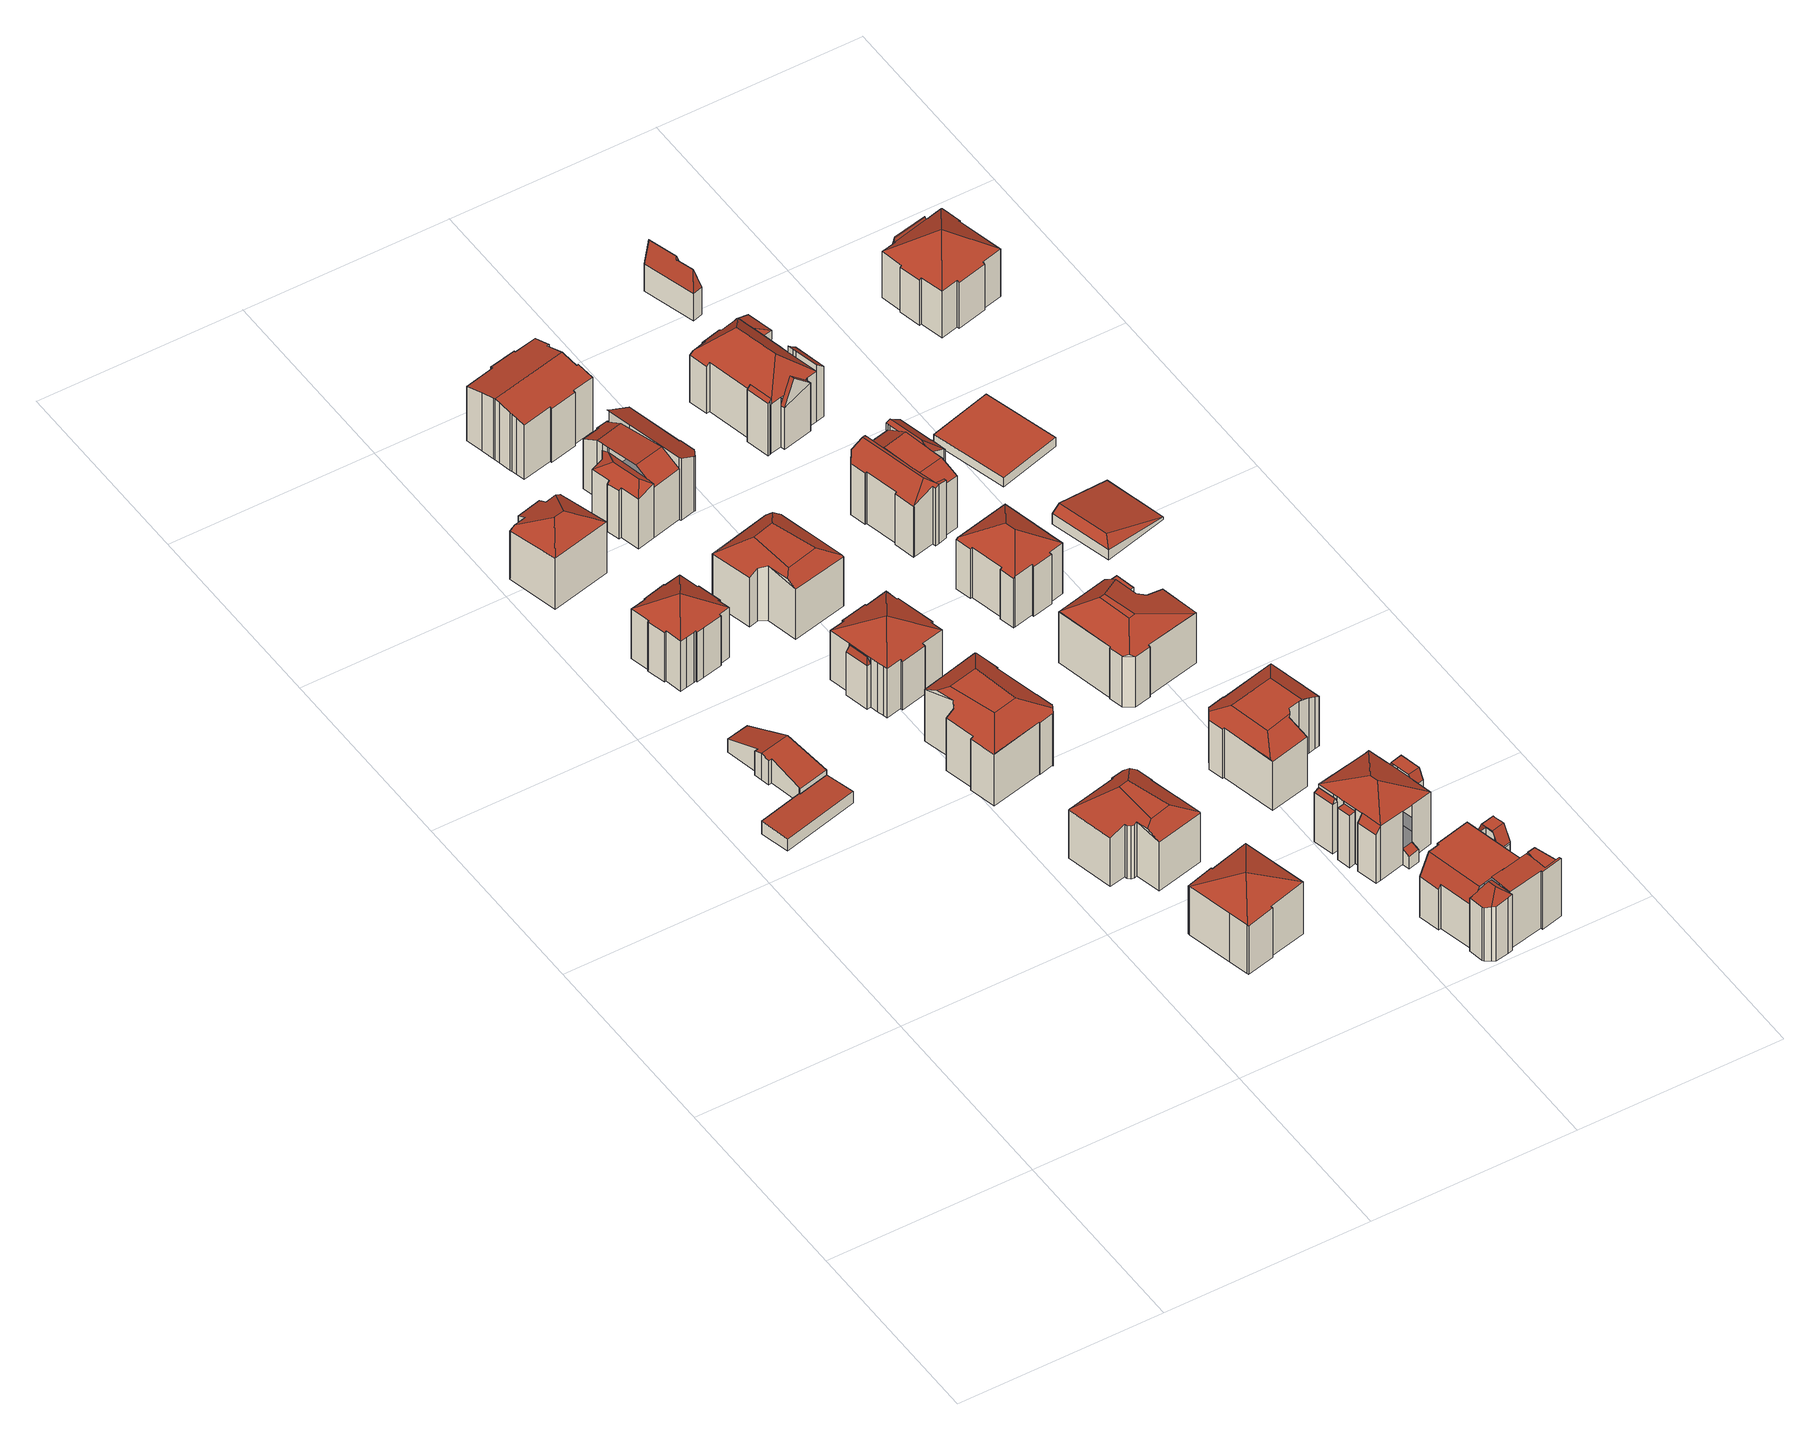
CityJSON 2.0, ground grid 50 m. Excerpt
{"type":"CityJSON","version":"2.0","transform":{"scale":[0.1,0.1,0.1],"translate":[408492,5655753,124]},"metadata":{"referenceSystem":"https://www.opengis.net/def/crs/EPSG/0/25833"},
"CityObjects":{
"building1":{"type":"Building","attributes":{"Dachtyp_tdc":"tdcPolyFlatRoof","Gemeindeschluessel":14612000,"Dachneigung":4.18,"QualitaetDacherkennung":69,"Geometrietyp2DReferenz":"3000","measuredHeight":3.83,"function":"31001_9998","roofType":"2100"},"geometry":[{"type":"Solid","lod":"2","boundaries":[[[[0,1,2,3]],[[1,4,5,2]],[[4,6,7,5]],[[6,8,9,7]],[[8,10,11,9]],[[8,6,4,1,0,10]],[[11,3,2,5,7,9]],[[10,0,3,11]]]],"semantics":{"surfaces":[{"type":"WallSurface"},{"type":"RoofSurface"},{"type":"GroundSurface"}],"values":[[0,0,0,0,0,1,2,0]]}}]},
"building2":{"type":"Building","attributes":{"Dachtyp_tdc":"tdcGableRoof","Gemeindeschluessel":14612000,"Dachneigung":18.87,"QualitaetDacherkennung":37,"Geometrietyp2DReferenz":"3000","measuredHeight":7.49,"function":"31001_9998","roofType":"3100"},"geometry":[{"type":"Solid","lod":"2","boundaries":[[[[12,13,14,15]],[[13,16,17,14]],[[16,18,19,17]],[[18,20,21,19]],[[20,22,23,21]],[[22,24,25,23]],[[24,26,27,25]],[[26,28,29,27]],[[28,30,31,29]],[[30,32,33,31]],[[32,12,15,33]],[[28,26,24,22,20,18,16]],[[16,13,12,32,30,28]],[[15,14,17,19,21,23,25,27,29,31,33]]]],"semantics":{"surfaces":[{"type":"WallSurface"},{"type":"RoofSurface"},{"type":"GroundSurface"}],"values":[[0,0,0,0,0,0,0,0,0,0,0,1,1,2]]}}]},
"building3":{"type":"Building","attributes":{"Dachtyp_tdc":"tdcTentRoof","Gemeindeschluessel":14612000,"Dachneigung":31.27,"QualitaetDacherkennung":61,"Geometrietyp2DReferenz":"3000","measuredHeight":18.37,"function":"31001_9998","roofType":"3500"},"geometry":[{"type":"Solid","lod":"2","boundaries":[[[[34,35,36,37]],[[35,38,39,36]],[[38,40,41,39]],[[40,42,43,41]],[[42,44,45,43]],[[44,46,47,45]],[[46,48,49,47]],[[48,50,51,49]],[[50,52,53,51]],[[52,54,55,53]],[[54,56,57,55]],[[56,58,59,57]],[[58,60,61,59]],[[60,62,63,61]],[[62,64,65,63]],[[64,66,67,65]],[[66,68,69,67]],[[68,70,71,69]],[[70,72,73,71]],[[72,74,75,73]],[[74,76,77,75]],[[76,78,79,77]],[[78,34,37,79]],[[48,46,44,42,40,38,80]],[[58,56,54,52,50,48,80]],[[74,72,70,68,66,64,62,60,58,80]],[[38,35,34,78,76,74,80]],[[37,36,39,41,43,45,47,49,51,53,55,57,59,61,63,65,67,69,71,73,75,77,79]]]],"semantics":{"surfaces":[{"type":"WallSurface"},{"type":"RoofSurface"},{"type":"GroundSurface"}],"values":[[0,0,0,0,0,0,0,0,0,0,0,0,0,0,0,0,0,0,0,0,0,0,0,1,1,1,1,2]]}}]},
"building4":{"type":"Building","attributes":{"Dachtyp_tdc":"tdcFreeFormRoof","Gemeindeschluessel":14612000,"Dachneigung":25.49,"QualitaetDacherkennung":49,"Geometrietyp2DReferenz":"3000","measuredHeight":17.51,"function":"31001_9998","roofType":"5000"},"geometry":[{"type":"Solid","lod":"2","boundaries":[[[[81,82,83,84]],[[82,85,86,83]],[[85,87,88,86]],[[87,89,90,88]],[[89,91,92,90]],[[91,93,94,92]],[[93,95,96,94]],[[95,81,84,96]],[[95,97,98,81]],[[93,91,99,100]],[[93,100,97,95]],[[100,99,89,87,85,82,98,97]],[[82,81,98]],[[91,89,99]],[[84,83,86,88,90,92,94,96]]]],"semantics":{"surfaces":[{"type":"WallSurface"},{"type":"RoofSurface"},{"type":"GroundSurface"}],"values":[[0,0,0,0,0,0,0,0,1,1,1,1,0,0,2]]}}]},
"building5":{"type":"Building","attributes":{"Dachtyp_tdc":"tdcTentRoof","Gemeindeschluessel":14612000,"Dachneigung":22.86,"QualitaetDacherkennung":50,"Geometrietyp2DReferenz":"3000","measuredHeight":17.58,"function":"31001_9998","roofType":"3500"},"geometry":[{"type":"Solid","lod":"2","boundaries":[[[[101,102,103,104]],[[102,105,106,103]],[[105,107,108,106]],[[107,109,110,108]],[[109,111,112,110]],[[111,113,114,112]],[[113,115,116,114]],[[115,117,118,116]],[[117,119,120,118]],[[119,121,122,120]],[[121,101,104,122]],[[107,105,102,123]],[[115,113,111,109,107,123]],[[117,115,123]],[[102,101,121,119,117,123]],[[104,103,106,108,110,112,114,116,118,120,122]]]],"semantics":{"surfaces":[{"type":"WallSurface"},{"type":"RoofSurface"},{"type":"GroundSurface"}],"values":[[0,0,0,0,0,0,0,0,0,0,0,1,1,1,1,2]]}}]},
"building6":{"type":"Building","attributes":{"Dachtyp_tdc":"tdcFreeFormRoof","Gemeindeschluessel":14612000,"Dachneigung":15.44,"QualitaetDacherkennung":33,"Geometrietyp2DReferenz":"3000","measuredHeight":16.38,"function":"31001_9998","roofType":"5000"},"geometry":[{"type":"Solid","lod":"2","boundaries":[[[[124,125,126,127]],[[125,128,129,126]],[[128,130,131,129]],[[130,132,133,131]],[[132,134,135,133]],[[134,136,137,135]],[[136,138,139,137]],[[138,140,141,139]],[[140,142,143,141]],[[142,144,145,143]],[[144,146,147,145]],[[146,148,149,147]],[[148,150,151,149]],[[150,152,153,151]],[[152,124,127,153]],[[142,154,155,156,157,144]],[[157,156,158,159,128,125,124,152,150,148,146]],[[160,161,134,132,130,159,158]],[[155,154,140,138,136,161,160]],[[156,155,160,158]],[[130,128,159]],[[142,140,154]],[[146,144,157]],[[136,134,161]],[[127,126,129,131,133,135,137,139,141,143,145,147,149,151,153]]]],"semantics":{"surfaces":[{"type":"WallSurface"},{"type":"RoofSurface"},{"type":"GroundSurface"}],"values":[[0,0,0,0,0,0,0,0,0,0,0,0,0,0,0,1,1,1,1,1,0,0,0,0,2]]}}]},
"building7":{"type":"Building","attributes":{"Dachtyp_tdc":"tdcFreeFormRoof","Gemeindeschluessel":14612000,"Dachneigung":28.08,"QualitaetDacherkennung":53,"Geometrietyp2DReferenz":"3000","measuredHeight":17.96,"function":"31001_9998","roofType":"5000"},"geometry":[{"type":"Solid","lod":"2","boundaries":[[[[162,163,164,165]],[[163,166,167,164]],[[166,168,169,167]],[[168,170,171,169]],[[170,172,173,171]],[[172,174,175,173]],[[174,176,177,175]],[[176,178,179,177]],[[178,180,181,179]],[[180,182,183,181]],[[182,184,185,183]],[[184,186,187,185]],[[186,188,189,187]],[[188,190,191,189]],[[190,192,193,191]],[[192,194,195,193]],[[194,196,197,195]],[[198,184,182,180,178,176,174,199,200,201]],[[196,202,203,197]],[[202,162,165,203]],[[200,199,172,170,168,204,205]],[[188,186,198,201,206,207,192,190]],[[205,204,166,163,162,202,196,194,207,206]],[[206,201,200,205]],[[174,172,199]],[[194,192,207]],[[168,166,204]],[[186,184,198]],[[165,164,167,169,171,173,175,177,179,181,183,185,187,189,191,193,195,197,203]]]],"semantics":{"surfaces":[{"type":"WallSurface"},{"type":"RoofSurface"},{"type":"GroundSurface"}],"values":[[0,0,0,0,0,0,0,0,0,0,0,0,0,0,0,0,0,1,0,0,1,1,1,1,0,0,0,0,2]]}}]},
"building8":{"type":"Building","attributes":{"Gemeindeschluessel":14612000,"Geometrietyp2DReferenz":"3000","function":"31001_9998","roofType":"9999"},"children":["building8-1","building8-2"]},
"building8-1":{"type":"BuildingPart","attributes":{"Dachtyp_tdc":"tdcFreeFormRoof","Dachneigung":75.93,"QualitaetDacherkennung":45,"Geometrietyp2DReferenz":"3000","measuredHeight":14.14,"roofType":"5000"},"parents":["building8"],"geometry":[{"type":"MultiSurface","lod":"2","boundaries":[[[208,209,210,211]],[[209,212,213,210]],[[212,214,215,213]],[[216,214,212]],[[217,216,212,209]],[[217,209,208]],[[216,217,208,214]],[[211,210,213,215]]],"semantics":{"surfaces":[{"type":"WallSurface"},{"type":"RoofSurface"},{"type":"GroundSurface"}],"values":[0,0,0,1,1,1,1,2]}}]},
"building8-2":{"type":"BuildingPart","attributes":{"Dachtyp_tdc":"tdcTentRoof","Dachneigung":26.22,"QualitaetDacherkennung":62,"Geometrietyp2DReferenz":"3000","measuredHeight":17.93,"roofType":"3500"},"parents":["building8"],"geometry":[{"type":"MultiSurface","lod":"2","boundaries":[[[218,219,208,211,220]],[[221,222,223,215,214]],[[222,224,225,223]],[[224,226,227,225]],[[226,228,229,227]],[[228,230,231,229]],[[230,232,233,231]],[[232,234,235,233]],[[234,236,237,235]],[[236,238,239,237]],[[238,240,241,239]],[[240,242,243,241]],[[242,244,245,243]],[[244,246,247,245]],[[246,248,249,247]],[[248,250,251,249]],[[250,252,253,251]],[[252,254,255,253]],[[254,256,257,255]],[[256,258,259,257]],[[258,218,220,259]],[[234,232,230,228,226,224,260]],[[244,242,240,238,236,234,260]],[[254,252,250,248,246,244,260]],[[224,222,221,219,218,258,256,254,260]],[[220,211,215,223,225,227,229,231,233,235,237,239,241,243,245,247,249,251,253,255,257,259]]],"semantics":{"surfaces":[{"type":"WallSurface"},{"type":"RoofSurface"},{"type":"GroundSurface"}],"values":[0,0,0,0,0,0,0,0,0,0,0,0,0,0,0,0,0,0,0,0,0,1,1,1,1,2]}}]},
"building9":{"type":"Building","attributes":{"Dachtyp_tdc":"tdcFreeFormRoof","Gemeindeschluessel":14612000,"Dachneigung":29.29,"QualitaetDacherkennung":37,"Geometrietyp2DReferenz":"3000","measuredHeight":16.77,"function":"31001_9998","roofType":"5000"},"geometry":[{"type":"Solid","lod":"2","boundaries":[[[[261,262,263,264]],[[262,265,266,263]],[[265,267,268,266]],[[267,269,270,268]],[[269,271,272,270]],[[271,273,274,272]],[[273,275,276,274]],[[275,261,264,276]],[[277,278,262,261,279]],[[280,281,265,278,277]],[[267,281,280,282,283,269]],[[283,282,279,261,275,273,271]],[[282,280,277,279]],[[267,265,281]],[[271,269,283]],[[265,262,278]],[[264,263,266,268,270,272,274,276]]]],"semantics":{"surfaces":[{"type":"WallSurface"},{"type":"RoofSurface"},{"type":"GroundSurface"}],"values":[[0,0,0,0,0,0,0,0,1,1,1,1,1,0,0,0,2]]}}]},
"building10":{"type":"Building","attributes":{"Gemeindeschluessel":14612000,"Geometrietyp2DReferenz":"3000","function":"31001_9998","roofType":"9999"},"children":["building10-1","building10-2","building10-3"]},
"building10-1":{"type":"BuildingPart","attributes":{"Dachtyp_tdc":"tdcPolyFlatRoof","Dachneigung":28.34,"QualitaetDacherkennung":48,"Geometrietyp2DReferenz":"3000","measuredHeight":17.6,"roofType":"2100"},"parents":["building10"],"geometry":[{"type":"MultiSurface","lod":"2","boundaries":[[[284,285,286,287,288]],[[289,290,291]],[[289,292,293,290]],[[292,294,295,293]],[[294,296,297,295]],[[296,298,299,297]],[[298,300,301,299]],[[300,302,303,301]],[[302,304,305,303]],[[304,284,288,305]],[[304,302,300,298,296,294,292,289,306,285,284]],[[288,287,307,308,309,290,293,295,297,299,301,303,305]]],"semantics":{"surfaces":[{"type":"WallSurface"},{"type":"RoofSurface"},{"type":"GroundSurface"}],"values":[0,0,0,0,0,0,0,0,0,0,1,2]}}]},
"building10-2":{"type":"BuildingPart","attributes":{"Dachtyp_tdc":"tdcHipRoof","Dachneigung":31.6,"QualitaetDacherkennung":37,"Geometrietyp2DReferenz":"3000","measuredHeight":15.9,"roofType":"3200"},"parents":["building10"],"geometry":[{"type":"MultiSurface","lod":"2","boundaries":[[[310,311,312,313]],[[311,314,315,312]],[[314,316,317,315]],[[316,318,319,317]],[[320,321,322,323,324]],[[321,325,326,322]],[[325,327,328,326]],[[327,310,313,328]],[[321,320,329]],[[330,318,316,314,331]],[[320,332,333,330,331,329]],[[314,311,310,327,325,321,329,331]],[[313,312,315,317,319,334,335,323,322,326,328]]],"semantics":{"surfaces":[{"type":"WallSurface"},{"type":"RoofSurface"},{"type":"GroundSurface"}],"values":[0,0,0,0,0,0,0,0,1,1,1,1,2]}}]},
"building10-3":{"type":"BuildingPart","attributes":{"Dachtyp_tdc":"tdcCutGableRoof","Dachneigung":4.01,"QualitaetDacherkennung":36,"Geometrietyp2DReferenz":"3000","measuredHeight":17.2,"roofType":"9999"},"parents":["building10"],"geometry":[{"type":"MultiSurface","lod":"2","boundaries":[[[336,337,338,339]],[[337,340,341,338]],[[340,342,343,341]],[[342,291,290,343]],[[286,324,323,287]],[[344,345,346,319,318]],[[345,336,339,346]],[[347,348,291,342,340,337,336,345]],[[349,332,324,286,350]],[[345,344,349,350,347]],[[339,338,341,343,290,309,308,307,287,323,335,334,319,346]]],"semantics":{"surfaces":[{"type":"WallSurface"},{"type":"RoofSurface"},{"type":"GroundSurface"}],"values":[0,0,0,0,0,0,0,1,1,1,2]}}]},
"building11":{"type":"Building","attributes":{"Dachtyp_tdc":"tdcGableRoof","Gemeindeschluessel":14612000,"Dachneigung":13.36,"QualitaetDacherkennung":57,"Geometrietyp2DReferenz":"3000","measuredHeight":17.27,"function":"31001_9998","roofType":"3100"},"geometry":[{"type":"Solid","lod":"2","boundaries":[[[[351,352,353,354]],[[352,355,356,353]],[[355,357,358,356]],[[357,359,360,358]],[[359,361,362,360]],[[361,363,364,362]],[[363,365,366,364]],[[365,367,368,366]],[[367,369,370,368]],[[369,371,372,370]],[[371,373,374,372]],[[373,375,376,374]],[[375,377,378,376]],[[377,379,380,378]],[[379,381,382,380]],[[381,383,384,382]],[[383,385,386,384]],[[385,387,388,386]],[[387,389,390,388]],[[389,391,392,390]],[[391,393,394,392]],[[393,395,396,394]],[[395,397,398,396]],[[397,399,400,398]],[[399,401,402,400]],[[401,351,354,402]],[[397,395,393,391,389,387,385,383,381,379,377,375,373]],[[373,371,369,367,365,363,361,359,357,355,352,351,401,399,397]],[[354,353,356,358,360,362,364,366,368,370,372,374,376,378,380,382,384,386,388,390,392,394,396,398,400,402]]]],"semantics":{"surfaces":[{"type":"WallSurface"},{"type":"RoofSurface"},{"type":"GroundSurface"}],"values":[[0,0,0,0,0,0,0,0,0,0,0,0,0,0,0,0,0,0,0,0,0,0,0,0,0,0,1,1,2]]}}]},
"building12":{"type":"Building","attributes":{"Gemeindeschluessel":14612000,"Geometrietyp2DReferenz":"3000","function":"31001_9998","roofType":"9999"},"children":["building12-1","building12-2","building12-3","building12-4","building12-5"]},
"building12-1":{"type":"BuildingPart","attributes":{"Dachtyp_tdc":"tdcCutGableRoof","Dachneigung":0.025,"QualitaetDacherkennung":60,"Geometrietyp2DReferenz":"3000","measuredHeight":16.62,"roofType":"9999"},"parents":["building12"],"geometry":[{"type":"MultiSurface","lod":"2","boundaries":[[[403,404,405,406]],[[404,407,408,405]],[[407,409,410,411,408]],[[412,413,414,415,416,417]],[[413,418,419,414]],[[418,420,421,419]],[[420,422,423,421]],[[422,424,425,426,423]],[[427,428,429,430]],[[428,431,432,429]],[[431,433,434,432]],[[433,435,436,434]],[[435,437,438,436]],[[437,439,440,438]],[[439,403,406,440]],[[441,442,443,424,422,420,418,413,412,444,445,409,407,404,403]],[[435,433,431,428,427,446,447]],[[403,439,437,435,447,448,441]],[[406,405,408,411,415,414,419,421,423,426,449,450,451,452,453,430,429,432,434,436,438,440]]],"semantics":{"surfaces":[{"type":"WallSurface"},{"type":"RoofSurface"},{"type":"GroundSurface"}],"values":[0,0,0,0,0,0,0,0,0,0,0,0,0,0,0,1,1,1,2]}}]},
"building12-2":{"type":"BuildingPart","attributes":{"Dachtyp_tdc":"tdcCutGableRoof","Dachneigung":66.06,"QualitaetDacherkennung":34,"Geometrietyp2DReferenz":"3000","measuredHeight":16.55,"roofType":"9999"},"parents":["building12"],"geometry":[{"type":"MultiSurface","lod":"2","boundaries":[[[454,455,456,457]],[[455,458,459,456]],[[458,416,415,459]],[[410,460,461,411]],[[460,454,457,461]],[[460,410,445,462,463]],[[464,465,466,444,417]],[[465,467,468,463,462,466]],[[460,463,468,454]],[[454,468,467,455]],[[455,467,465,464,458]],[[458,464,417,416]],[[457,456,459,415,411,461]]],"semantics":{"surfaces":[{"type":"WallSurface"},{"type":"RoofSurface"},{"type":"GroundSurface"}],"values":[0,0,0,0,0,1,1,1,0,0,0,0,2]}}]},
"building12-3":{"type":"BuildingPart","attributes":{"Dachtyp_tdc":"tdcFreeFormRoof","Dachneigung":11.58,"QualitaetDacherkennung":36,"Geometrietyp2DReferenz":"3000","measuredHeight":16.09,"roofType":"5000"},"parents":["building12"],"geometry":[{"type":"MultiSurface","lod":"2","boundaries":[[[469,470,471,472,473]],[[474,475,427,430,476]],[[470,469,477,478]],[[469,479,480,477]],[[479,481,482,480]],[[481,483,484,482]],[[483,485,486,484]],[[485,487,488,486]],[[487,474,476,488]],[[483,481,479,469,473]],[[472,489,446,475,474,487,485,483,473]],[[476,430,453,452,451,478,477,480,482,484,486,488]]],"semantics":{"surfaces":[{"type":"RoofSurface"},{"type":"WallSurface"},{"type":"GroundSurface"}],"values":[0,1,1,1,1,1,1,1,1,0,0,2]}}]},
"building12-4":{"type":"BuildingPart","attributes":{"Dachtyp_tdc":"tdcHipAndGableRoof","Dachneigung":65.86,"QualitaetDacherkennung":31,"Geometrietyp2DReferenz":"3000","measuredHeight":17.29,"roofType":"5000"},"parents":["building12"],"geometry":[{"type":"MultiSurface","lod":"2","boundaries":[[[425,490,491,426]],[[490,492,493,491]],[[492,490,494]],[[490,425,443,495,496,497,494]],[[498,492,494,497,499]],[[426,491,493,500,449]]],"semantics":{"surfaces":[{"type":"WallSurface"},{"type":"RoofSurface"},{"type":"GroundSurface"}],"values":[0,0,1,1,1,2]}}]},
"building12-5":{"type":"BuildingPart","attributes":{"Dachtyp_tdc":"tdcPolyFlatRoof","Dachneigung":5.31,"QualitaetDacherkennung":47,"Geometrietyp2DReferenz":"3000","measuredHeight":16.69,"roofType":"2100"},"parents":["building12"],"geometry":[{"type":"MultiSurface","lod":"2","boundaries":[[[501,502,503,493,492]],[[502,504,505,503]],[[504,506,507,505]],[[506,508,470,478,507]],[[509,508,506,504,502,501,510,499,496,511]],[[449,500,493,503,505,507,478,451,450]]],"semantics":{"surfaces":[{"type":"WallSurface"},{"type":"RoofSurface"},{"type":"GroundSurface"}],"values":[0,0,0,0,1,2]}}]},
"building13":{"type":"Building","attributes":{"Gemeindeschluessel":14612000,"Geometrietyp2DReferenz":"3000","function":"31001_9998","roofType":"9999"},"children":["building13-1","building13-2","building13-3","building13-4","building13-5","building13-6"]},
"building13-1":{"type":"BuildingPart","attributes":{"Dachtyp_tdc":"tdcPolyFlatRoof","Dachneigung":24.49,"QualitaetDacherkennung":56,"Geometrietyp2DReferenz":"3000","measuredHeight":4.42,"roofType":"2100"},"parents":["building13"],"geometry":[{"type":"MultiSurface","lod":"2","boundaries":[[[512,513,514,515]],[[513,516,517,514]],[[516,518,519,517]],[[518,516,513,512]],[[515,514,517,519]]],"semantics":{"surfaces":[{"type":"WallSurface"},{"type":"RoofSurface"},{"type":"GroundSurface"}],"values":[0,0,0,1,2]}}]},
"building13-2":{"type":"BuildingPart","attributes":{"Dachtyp_tdc":"tdcHipRoof","Dachneigung":25.36,"QualitaetDacherkennung":56,"Geometrietyp2DReferenz":"3000","measuredHeight":18.54,"roofType":"3200"},"parents":["building13"],"geometry":[{"type":"MultiSurface","lod":"2","boundaries":[[[520,521,522,523,524]],[[521,525,526,527,522]],[[528,529,530]],[[528,531,532,529]],[[531,533,534,532]],[[533,535,536,534]],[[535,537,538,539,536]],[[540,541,542]],[[540,543,544,541]],[[543,545,546,544]],[[545,547,515,546]],[[547,512,515]],[[548,519,518]],[[548,549,550,519]],[[551,552,553,554]],[[552,555,556,557,553]],[[549,548,547,545,558]],[[535,533,531,528,559]],[[545,543,540,560,561,537,535,559,558]],[[528,525,521,520,555,552,551,549,558,559]],[[557,523,522,527,529,532,534,536,539,541,544,546,515,519,550,554,553]]],"semantics":{"surfaces":[{"type":"WallSurface"},{"type":"RoofSurface"},{"type":"GroundSurface"}],"values":[0,0,0,0,0,0,0,0,0,0,0,0,0,0,0,0,1,1,1,1,2]}}]},
"building13-3":{"type":"BuildingPart","attributes":{"Dachtyp_tdc":"tdcPolyFlatRoof","Dachneigung":57.24,"QualitaetDacherkennung":41,"Geometrietyp2DReferenz":"3000","measuredHeight":15.52,"roofType":"2100"},"parents":["building13"],"geometry":[{"type":"MultiSurface","lod":"2","boundaries":[[[562,563,564,550]],[[563,565,566,564]],[[565,567,551,554,566]],[[565,563,562,567]],[[554,550,564,566]]],"semantics":{"surfaces":[{"type":"WallSurface"},{"type":"RoofSurface"},{"type":"GroundSurface"}],"values":[0,0,0,1,2]}}]},
"building13-4":{"type":"BuildingPart","attributes":{"Dachtyp_tdc":"tdcPolyFlatRoof","Dachneigung":0,"QualitaetDacherkennung":70,"Geometrietyp2DReferenz":"3000","measuredHeight":14.76,"roofType":"1000"},"parents":["building13"],"geometry":[{"type":"MultiSurface","lod":"2","boundaries":[[[556,568,553,557]],[[568,569,570,553]],[[569,571,572,570]],[[571,573,522,572]],[[573,524,523,522]],[[524,573,571,569,568,556]],[[557,553,570,572,522,523]]],"semantics":{"surfaces":[{"type":"WallSurface"},{"type":"RoofSurface"},{"type":"GroundSurface"}],"values":[0,0,0,0,0,1,2]}}]},
"building13-5":{"type":"BuildingPart","attributes":{"Dachtyp_tdc":"tdcCutGableRoof","Dachneigung":0.349,"QualitaetDacherkennung":39,"Geometrietyp2DReferenz":"3000","measuredHeight":15.68,"roofType":"9999"},"parents":["building13"],"geometry":[{"type":"MultiSurface","lod":"2","boundaries":[[[538,574,575,539]],[[574,576,577,575]],[[576,542,541,577]],[[574,538,561,578,579]],[[576,574,579,580]],[[542,576,580,581,560]],[[580,579,578,581]],[[539,575,577,541]]],"semantics":{"surfaces":[{"type":"WallSurface"},{"type":"RoofSurface"},{"type":"GroundSurface"}],"values":[0,0,0,1,0,1,1,2]}}]},
"building13-6":{"type":"BuildingPart","attributes":{"Dachtyp_tdc":"tdcFreeFormRoof","Dachneigung":66.31,"QualitaetDacherkennung":19,"Geometrietyp2DReferenz":"3000","measuredHeight":15.39,"roofType":"5000"},"parents":["building13"],"geometry":[{"type":"MultiSurface","lod":"2","boundaries":[[[526,582,583,527]],[[582,584,585,583]],[[584,530,529,585]],[[586,526,530,587]],[[530,584,587]],[[584,582,586,587]],[[526,586,582]],[[527,583,585,529]]],"semantics":{"surfaces":[{"type":"WallSurface"},{"type":"RoofSurface"},{"type":"GroundSurface"}],"values":[0,0,0,1,1,1,0,2]}}]},
"building14":{"type":"Building","attributes":{"Dachtyp_tdc":"tdcFreeFormRoof","Gemeindeschluessel":14612000,"Dachneigung":1.8,"QualitaetDacherkennung":33,"Geometrietyp2DReferenz":"3000","measuredHeight":16.59,"function":"31001_9998","roofType":"5000"},"geometry":[{"type":"Solid","lod":"2","boundaries":[[[[588,589,590,591]],[[589,592,593,590]],[[592,594,595,593]],[[594,596,597,595]],[[596,598,599,597]],[[598,600,601,599]],[[600,602,603,601]],[[602,604,605,603]],[[604,606,607,605]],[[606,608,609,607]],[[608,610,611,609]],[[610,612,613,611]],[[612,614,615,613]],[[614,616,617,615]],[[616,588,591,617]],[[600,598,596,618,619,620,602]],[[621,622,612,610,608,623]],[[622,621,624,625,588,616,614]],[[619,618,594,592,589,625,624]],[[604,620,619,624,621,623,606]],[[589,588,625]],[[596,594,618]],[[604,602,620]],[[608,606,623]],[[591,590,593,595,597,599,601,603,605,607,609,611,613,615,617]],[[614,612,622]]]],"semantics":{"surfaces":[{"type":"WallSurface"},{"type":"RoofSurface"},{"type":"GroundSurface"}],"values":[[0,0,0,0,0,0,0,0,0,0,0,0,0,0,0,1,1,1,1,1,0,0,0,0,2,0]]}}]},
"building15":{"type":"Building","attributes":{"Dachtyp_tdc":"tdcHipRoof","Gemeindeschluessel":14612000,"Dachneigung":29.98,"QualitaetDacherkennung":66,"Geometrietyp2DReferenz":"3000","measuredHeight":18.32,"function":"31001_9998","roofType":"3200"},"geometry":[{"type":"Solid","lod":"2","boundaries":[[[[626,627,628,629]],[[627,630,631,628]],[[630,632,633,631]],[[632,634,635,633]],[[634,636,637,635]],[[636,638,639,637]],[[638,640,641,639]],[[640,642,643,641]],[[642,644,645,643]],[[644,646,647,645]],[[646,648,649,647]],[[648,650,651,649]],[[650,652,653,651]],[[652,626,629,653]],[[648,646,644,642,640,638,654]],[[636,634,655]],[[638,636,655,654]],[[634,632,630,627,626,652,650,648,654,655]],[[629,628,631,633,635,637,639,641,643,645,647,649,651,653]]]],"semantics":{"surfaces":[{"type":"WallSurface"},{"type":"RoofSurface"},{"type":"GroundSurface"}],"values":[[0,0,0,0,0,0,0,0,0,0,0,0,0,0,1,1,1,1,2]]}}]},
"building16":{"type":"Building","attributes":{"Dachtyp_tdc":"tdcFreeFormRoof","Gemeindeschluessel":14612000,"Dachneigung":18.06,"QualitaetDacherkennung":40,"Geometrietyp2DReferenz":"3000","measuredHeight":18.42,"function":"31001_9998","roofType":"5000"},"geometry":[{"type":"Solid","lod":"2","boundaries":[[[[656,657,658,659]],[[657,660,661,658]],[[660,662,663,661]],[[662,664,665,663]],[[664,666,667,665]],[[666,668,669,667]],[[668,670,671,669]],[[670,672,673,671]],[[672,674,675,673]],[[674,676,677,675]],[[676,678,679,677]],[[678,656,659,679]],[[680,681,657,656,682,683]],[[684,666,664,662,660,681,680,685]],[[686,687,672,670,668,684,685]],[[674,687,686,683,682,678,676]],[[686,685,680,683]],[[674,672,687]],[[660,657,681]],[[656,678,682]],[[668,666,684]],[[659,658,661,663,665,667,669,671,673,675,677,679]]]],"semantics":{"surfaces":[{"type":"WallSurface"},{"type":"RoofSurface"},{"type":"GroundSurface"}],"values":[[0,0,0,0,0,0,0,0,0,0,0,0,1,1,1,1,1,0,0,0,0,2]]}}]},
"building17":{"type":"Building","attributes":{"Gemeindeschluessel":14612000,"Geometrietyp2DReferenz":"3000","function":"31001_9998","roofType":"9999"},"children":["building17-1","building17-2","building17-3"]},
"building17-1":{"type":"BuildingPart","attributes":{"Dachtyp_tdc":"tdcHipAndGableRoof","Dachneigung":38.38,"QualitaetDacherkennung":33,"Geometrietyp2DReferenz":"3000","measuredHeight":16.31,"roofType":"5000"},"parents":["building17"],"geometry":[{"type":"MultiSurface","lod":"2","boundaries":[[[688,689,690,691,692,693,694,695,696,697]],[[698,699,700,701,702,703,704]],[[698,705,689,688]],[[705,706,690,689]],[[706,707,691,690]],[[707,708,692,691]],[[708,709,693,692]],[[709,710,694,693]],[[700,699,697,696,711]],[[699,698,688,697]],[[703,710,709,704]],[[709,708,707,706,705,698,704]]],"semantics":{"surfaces":[{"type":"GroundSurface"},{"type":"RoofSurface"},{"type":"WallSurface"}],"values":[0,1,2,2,2,2,2,2,2,2,1,1]}}]},
"building17-2":{"type":"BuildingPart","attributes":{"Dachtyp_tdc":"tdcFreeFormRoof","Dachneigung":23.5,"QualitaetDacherkennung":35,"Geometrietyp2DReferenz":"3000","measuredHeight":16.83,"roofType":"5000"},"parents":["building17"],"geometry":[{"type":"MultiSurface","lod":"2","boundaries":[[[712,713,714,715]],[[713,716,717,714]],[[716,718,719,717]],[[718,720,721,719]],[[720,722,723,721]],[[722,724,725,723]],[[724,726,727,725]],[[726,728,729,730,727]],[[731,732,733]],[[731,734,735,732]],[[734,736,737,735]],[[736,738,739,737]],[[738,740,741,739]],[[740,742,743,741]],[[742,744,745,743]],[[744,746,747,745]],[[746,712,715,747]],[[748,749,742,740,738,736]],[[748,750,751,752,728,726,724,749]],[[736,734,731,748]],[[724,722,720,718,716,713,712,746,744,742,749]],[[715,714,717,719,721,723,725,727,730,753,754,755,732,735,737,739,741,743,745,747]]],"semantics":{"surfaces":[{"type":"WallSurface"},{"type":"RoofSurface"},{"type":"GroundSurface"}],"values":[0,0,0,0,0,0,0,0,0,0,0,0,0,0,0,0,0,1,1,1,1,2]}}]},
"building17-3":{"type":"BuildingPart","attributes":{"Dachtyp_tdc":"tdcCutGableRoof","Dachneigung":2.43,"QualitaetDacherkennung":36,"Geometrietyp2DReferenz":"3000","measuredHeight":17.09,"roofType":"9999"},"parents":["building17"],"geometry":[{"type":"MultiSurface","lod":"2","boundaries":[[[756,757,758,759]],[[757,733,732,758]],[[729,760,761,730]],[[760,711,696,761]],[[762,756,759,694,710]],[[763,701,711,760,729,752,764]],[[765,766,733,757,756]],[[764,750,765,756,762,763]],[[759,758,732,755,754,753,730,761,696,695,694]]],"semantics":{"surfaces":[{"type":"WallSurface"},{"type":"RoofSurface"},{"type":"GroundSurface"}],"values":[0,0,0,0,0,1,1,1,2]}}]},
"building18":{"type":"Building","attributes":{"Gemeindeschluessel":14612000,"Geometrietyp2DReferenz":"3000","function":"31001_9998","roofType":"9999"},"children":["building18-1","building18-2","building18-3","building18-4"]},
"building18-1":{"type":"BuildingPart","attributes":{"Dachtyp_tdc":"tdcPolyFlatRoof","Dachneigung":40.39,"QualitaetDacherkennung":51,"Geometrietyp2DReferenz":"3000","measuredHeight":15.94,"roofType":"2100"},"parents":["building18"],"geometry":[{"type":"MultiSurface","lod":"2","boundaries":[[[767,768,769,770,771]],[[767,772,773,774,768]],[[769,775,776,777,770]],[[768,774,775,769]],[[774,773,776,775]],[[773,772,778,777,776]]],"semantics":{"surfaces":[{"type":"WallSurface"},{"type":"RoofSurface"},{"type":"GroundSurface"}],"values":[0,1,2,0,0,0]}}]},
"building18-2":{"type":"BuildingPart","attributes":{"Dachtyp_tdc":"tdcGableRoof","Dachneigung":67.17,"QualitaetDacherkennung":16,"Geometrietyp2DReferenz":"3000","measuredHeight":18.17,"roofType":"3100"},"parents":["building18"],"geometry":[{"type":"MultiSurface","lod":"2","boundaries":[[[779,780,781,782]],[[780,783,784,781]],[[783,785,786,784]],[[783,780,787]],[[780,779,788,789,787]],[[785,783,787,789,790]],[[782,781,784,786]]],"semantics":{"surfaces":[{"type":"WallSurface"},{"type":"RoofSurface"},{"type":"GroundSurface"}],"values":[0,0,0,0,1,1,2]}}]},
"building18-3":{"type":"BuildingPart","attributes":{"Dachtyp_tdc":"tdcHipRoof","Dachneigung":39.67,"QualitaetDacherkennung":68,"Geometrietyp2DReferenz":"3000","measuredHeight":19.66,"roofType":"3200"},"parents":["building18"],"geometry":[{"type":"MultiSurface","lod":"2","boundaries":[[[791,792,793,794]],[[792,795,796,793]],[[795,797,798,796]],[[797,799,800,798]],[[799,801,802,800]],[[801,803,804,802]],[[803,805,806,804]],[[805,807,808,806]],[[807,809,810,808]],[[809,811,812,810]],[[811,813,814,812]],[[813,815,816,814]],[[815,771,770,816]],[[778,817,818,777]],[[817,819,779,782,818]],[[820,786,785]],[[820,821,822,786]],[[821,823,822]],[[824,791,794,825]],[[821,820,790,788,819,817,778,826]],[[807,805,803,801,799,797,827]],[[778,771,815,813,811,809,807,827,826]],[[797,795,792,791,824,823,821,826,827]],[[794,793,796,798,800,802,804,806,808,810,812,814,816,770,777,818,782,786,822,825]]],"semantics":{"surfaces":[{"type":"WallSurface"},{"type":"RoofSurface"},{"type":"GroundSurface"}],"values":[0,0,0,0,0,0,0,0,0,0,0,0,0,0,0,0,0,0,0,1,1,1,1,2]}}]},
"building18-4":{"type":"BuildingPart","attributes":{"Dachtyp_tdc":"tdcPolyFlatRoof","Dachneigung":43.11,"QualitaetDacherkennung":48,"Geometrietyp2DReferenz":"3000","measuredHeight":15.49,"roofType":"2100"},"parents":["building18"],"geometry":[{"type":"MultiSurface","lod":"2","boundaries":[[[828,829,830,822,823]],[[829,831,832,830]],[[831,833,834,832]],[[833,835,824,825,834]],[[833,831,829,828,835]],[[825,822,830,832,834]]],"semantics":{"surfaces":[{"type":"WallSurface"},{"type":"RoofSurface"},{"type":"GroundSurface"}],"values":[0,0,0,0,1,2]}}]},
"building19":{"type":"Building","attributes":{"Dachtyp_tdc":"tdcPolyFlatRoof","Gemeindeschluessel":14612000,"Dachneigung":0,"QualitaetDacherkennung":69,"Geometrietyp2DReferenz":"3000","measuredHeight":2.18,"function":"31001_9998","roofType":"1000"},"geometry":[{"type":"Solid","lod":"2","boundaries":[[[[836,837,838,839]],[[837,840,841,838]],[[840,842,843,841]],[[842,836,839,843]],[[842,840,837,836]],[[839,838,841,843]]]],"semantics":{"surfaces":[{"type":"WallSurface"},{"type":"RoofSurface"},{"type":"GroundSurface"}],"values":[[0,0,0,0,1,2]]}}]},
"building20":{"type":"Building","attributes":{"Dachtyp_tdc":"tdcFreeFormRoof","Gemeindeschluessel":14612000,"Dachneigung":75.89,"QualitaetDacherkennung":8,"Geometrietyp2DReferenz":"3000","measuredHeight":13.67,"function":"31001_9998","roofType":"5000"},"geometry":[{"type":"Solid","lod":"2","boundaries":[[[[844,845,846,847]],[[845,848,849,846]],[[848,850,851,849]],[[850,852,853,851]],[[852,854,855,853]],[[854,844,847,855]],[[856,854,852]],[[857,856,852,850]],[[858,857,850,848]],[[859,858,848,845]],[[859,845,844]],[[856,857,858,859,844,854]],[[847,846,849,851,853,855]]]],"semantics":{"surfaces":[{"type":"WallSurface"},{"type":"RoofSurface"},{"type":"GroundSurface"}],"values":[[0,0,0,0,0,0,1,1,1,1,0,1,2]]}}]},
"building21":{"type":"Building","attributes":{"Dachtyp_tdc":"tdcHipAndGableRoof","Gemeindeschluessel":14612000,"Dachneigung":22.67,"QualitaetDacherkennung":37,"Geometrietyp2DReferenz":"3000","measuredHeight":4,"function":"31001_9998","roofType":"5000"},"geometry":[{"type":"Solid","lod":"2","boundaries":[[[[860,861,862,863]],[[861,864,865,862]],[[864,866,867,865]],[[866,860,863,867]],[[864,861,868]],[[860,866,869]],[[861,860,869,868]],[[866,864,868,869]],[[863,862,865,867]]]],"semantics":{"surfaces":[{"type":"WallSurface"},{"type":"RoofSurface"},{"type":"GroundSurface"}],"values":[[0,0,0,0,1,0,1,1,2]]}}]},
"building22":{"type":"Building","attributes":{"Dachtyp_tdc":"tdcHipAndGableRoof","Gemeindeschluessel":14612000,"Dachneigung":14.54,"QualitaetDacherkennung":15,"Geometrietyp2DReferenz":"3000","measuredHeight":4.42,"function":"31001_9998","roofType":"5000"},"geometry":[{"type":"Solid","lod":"2","boundaries":[[[[870,871,872,873]],[[871,874,875,872]],[[874,876,877,875]],[[876,870,873,877]],[[874,871,878]],[[870,876,879]],[[871,870,879,878]],[[876,874,878,879]],[[873,872,875,877]]]],"semantics":{"surfaces":[{"type":"WallSurface"},{"type":"RoofSurface"},{"type":"GroundSurface"}],"values":[[0,0,0,0,1,0,1,1,2]]}}]},
"building23":{"type":"Building","attributes":{"Dachtyp_tdc":"tdcPolyFlatRoof","Gemeindeschluessel":14612000,"Dachneigung":0,"QualitaetDacherkennung":10,"Geometrietyp2DReferenz":"3000","measuredHeight":2.54,"function":"31001_9998","roofType":"1000"},"geometry":[{"type":"Solid","lod":"2","boundaries":[[[[880,881,882,883]],[[881,884,885,882]],[[884,886,887,885]],[[886,880,883,887]],[[886,884,881,880]],[[883,882,885,887]]]],"semantics":{"surfaces":[{"type":"WallSurface"},{"type":"RoofSurface"},{"type":"GroundSurface"}],"values":[[0,0,0,0,1,2]]}}]},
"building24":{"type":"Building","attributes":{"Gemeindeschluessel":14612000,"Geometrietyp2DReferenz":"3000","function":"31001_9998","roofType":"9999"},"children":["building24-1","building24-2"]},
"building24-1":{"type":"BuildingPart","attributes":{"Dachtyp_tdc":"tdcFreeFormRoof","Dachneigung":79.26,"QualitaetDacherkennung":22,"Geometrietyp2DReferenz":"3000","measuredHeight":13.83,"roofType":"5000"},"parents":["building24"],"geometry":[{"type":"MultiSurface","lod":"2","boundaries":[[[888,889,890,891]],[[889,892,893,890]],[[892,894,895,893]],[[896,894,892]],[[897,896,892,889]],[[897,889,888]],[[896,897,888,894]],[[891,890,893,895]]],"semantics":{"surfaces":[{"type":"WallSurface"},{"type":"RoofSurface"},{"type":"GroundSurface"}],"values":[0,0,0,1,1,1,1,2]}}]},
"building24-2":{"type":"BuildingPart","attributes":{"Dachtyp_tdc":"tdcTentRoof","Dachneigung":34.08,"QualitaetDacherkennung":63,"Geometrietyp2DReferenz":"3000","measuredHeight":18.94,"roofType":"3500"},"parents":["building24"],"geometry":[{"type":"MultiSurface","lod":"2","boundaries":[[[898,895,894]],[[898,899,900,895]],[[899,901,902,900]],[[901,903,904,902]],[[903,905,906,904]],[[905,907,908,906]],[[907,909,910,908]],[[909,911,912,910]],[[911,913,914,912]],[[913,915,916,914]],[[915,917,918,916]],[[917,919,920,918]],[[919,921,922,920]],[[921,923,924,922]],[[923,925,926,924]],[[925,927,928,926]],[[927,929,930,928]],[[929,931,932,930]],[[931,933,888,891,932]],[[909,907,905,903,901,934]],[[919,917,915,913,911,909,934]],[[929,927,925,923,921,919,934]],[[901,899,898,933,931,929,934]],[[895,900,902,904,906,908,910,912,914,916,918,920,922,924,926,928,930,932,891]]],"semantics":{"surfaces":[{"type":"WallSurface"},{"type":"RoofSurface"},{"type":"GroundSurface"}],"values":[0,0,0,0,0,0,0,0,0,0,0,0,0,0,0,0,0,0,0,1,1,1,1,2]}}]}
},
"vertices":[
[264,1096,54],[76,1049,54],[76,1049,21],[264,1096,21],[58,1119,59],[58,1119,21],[166,1146,59],[166,1146,21],[167,1144,59],[167,1144,21],[242,1162,59],[242,1162,21],
[122,1350,70],[177,1361,71],[177,1361,33],[122,1350,33],[210,1260,108],[210,1260,33],[242,1162,73],[242,1162,33],[167,1144,73],[167,1144,33],[166,1146,74],[166,1146,33],[149,1225,101],[149,1225,33],[141,1223,101],[141,1223,33],[137,1243,108],[137,1243,33],[133,1263,101],[133,1263,33],[141,1265,101],[141,1265,33],
[102,1621,192],[105,1622,194],[105,1622,53],[102,1621,53],[93,1670,194],[93,1670,53],[133,1679,194],[133,1679,53],[132,1683,191],[132,1683,53],[189,1697,191],[189,1697,53],[190,1693,194],[190,1693,53],[230,1702,194],[230,1702,53],[242,1654,194],[242,1654,53],[247,1655,191],[247,1655,53],[261,1596,192],[261,1596,53],[256,1595,195],[256,1595,53],[263,1565,195],[263,1565,53],[236,1559,195],[236,1559,53],[237,1555,193],[237,1555,53],[188,1544,193],[188,1544,53],[170,1540,193],[170,1540,53],[169,1544,195],[169,1544,53],[164,1542,195],[164,1542,53],[143,1538,195],[143,1538,53],[126,1534,195],[126,1534,53],[117,1576,195],[117,1576,53],[113,1575,193],[113,1575,53],[178,1617,237],
[8,1998,192],[51,2008,200],[51,2008,57],[8,1998,57],[47,2028,191],[47,2028,57],[108,2043,191],[108,2043,57],[112,2024,200],[112,2024,57],[153,2034,192],[153,2034,57],[184,1906,202],[184,1906,57],[38,1872,202],[38,1872,57],[83,1948,232],[22,2001,200],[140,2031,200],[110,1954,232],
[678,243,150],[677,247,151],[677,247,14],[678,243,14],[666,295,151],[666,295,14],[640,406,151],[640,406,14],[639,411,149],[639,411,14],[705,427,153],[705,427,14],[706,422,155],[706,422,14],[799,444,160],[799,444,14],[837,284,160],[837,284,14],[746,263,155],[746,263,14],[747,259,154],[747,259,14],[736,345,190],
[617,618,166],[577,609,155],[577,609,18],[617,618,18],[551,726,154],[551,726,18],[676,754,156],[676,754,18],[675,758,154],[675,758,18],[707,765,154],[707,765,18],[732,750,154],[732,750,18],[742,709,154],[742,709,18],[739,708,156],[739,708,18],[771,572,155],[771,572,18],[654,545,155],[654,545,18],[639,606,171],[639,606,18],[632,604,169],[632,604,18],[625,606,167],[625,606,18],[619,611,166],[619,611,18],[771,575,157],[719,606,178],[665,593,178],[646,576,172],[658,703,182],[553,727,155],[684,709,182],[719,758,159],
[474,1071,174],[495,1076,186],[495,1076,26],[474,1071,26],[503,1091,192],[503,1091,26],[483,1167,173],[483,1167,26],[567,1189,171],[567,1189,26],[628,1204,171],[628,1204,26],[644,1142,172],[644,1142,26],[640,1142,173],[640,1142,26],[667,1032,173],[667,1032,26],[668,1032,172],[668,1032,26],[678,991,172],[678,991,26],[679,991,171],[679,991,26],[665,965,171],[665,965,26],[664,966,172],[664,966,26],[629,958,172],[629,958,26],[628,959,173],[628,959,26],[500,930,171],[500,930,26],[485,995,171],[485,995,26],[672,977,177],[629,1202,172],[587,1137,202],[607,1017,206],[491,996,174],[491,996,26],[491,1135,191],[515,1120,202],[548,1003,206],[502,931,173],
[435,1298,163],[426,1296,163],[426,1296,41],[435,1298,41],[412,1355,163],[412,1355,41],[422,1357,163],[422,1357,41],[418,1351,182],[430,1302,182],
[436,1298,180],[435,1298,180],[436,1298,41],[422,1357,180],[421,1357,180],[421,1357,41],[409,1410,181],[409,1410,41],[448,1418,181],[448,1418,41],[447,1424,178],[447,1424,41],[511,1438,178],[511,1438,41],[512,1433,181],[512,1433,41],[567,1446,181],[567,1446,41],[574,1416,180],[574,1416,41],[578,1417,178],[578,1417,41],[601,1322,178],[601,1322,41],[596,1320,180],[596,1320,41],[603,1289,180],[603,1289,41],[548,1277,180],[548,1277,41],[550,1271,177],[550,1271,41],[486,1256,177],[486,1256,41],[485,1261,180],[485,1261,41],[446,1252,180],[446,1252,41],[444,1262,180],[444,1262,41],[440,1278,180],[440,1278,41],[507,1349,220],
[323,1723,187],[477,1762,187],[477,1762,50],[323,1723,50],[504,1745,188],[504,1745,50],[543,1570,189],[543,1570,50],[408,1540,191],[408,1540,50],[391,1617,205],[391,1617,50],[372,1628,198],[372,1628,50],[349,1622,188],[349,1622,50],[458,1708,218],[489,1754,194],[404,1694,218],[496,1602,213],[542,1575,192],[418,1582,213],[403,1563,205],
[393,1952,236],[392,1957,236],[392,1957,203],[392,1957,60],[393,1952,60],[349,2155,232],[349,2155,60],[349,2155,201],[405,2167,201],[405,2167,60],[436,2027,204],[436,2027,60],[440,2028,201],[440,2028,60],[448,1992,202],[448,1992,60],[450,1991,201],[450,1991,60],[432,1960,214],[432,1960,60],[430,1961,215],[430,1961,60],[343,2154,236],[380,2005,60],[352,2116,60],[343,2154,60],
[249,2006,195],[255,2008,199],[255,2008,60],[249,2006,60],[243,2055,199],[243,2055,60],[272,2062,207],[272,2062,60],[287,2085,205],[287,2085,60],[319,1939,213],[275,1928,200],[275,1928,60],[319,1939,60],[319,1939,202],[264,1976,200],[264,1976,60],[257,1974,196],[257,1974,60],[298,1962,219],[291,2067,212],[281,2033,219],[315,1958,213],[308,1989,213],[291,2067,60],[308,1989,60],
[275,2139,200],[319,2149,201],[319,2149,60],[275,2139,60],[318,2154,197],[318,2154,60],[347,2160,198],[347,2160,60],[287,2085,225],[284,2100,224],[284,2100,60],[352,2116,224],[343,2154,201],[308,1989,232],[380,2005,232],
[372,2309,224],[381,2269,215],[381,2269,61],[372,2309,61],[327,2257,215],[327,2257,61],[328,2252,213],[328,2252,61],[262,2237,213],[262,2237,61],[261,2242,215],[261,2242,61],[187,2225,215],[187,2225,61],[182,2246,220],[182,2246,61],[179,2258,223],[179,2258,61],[178,2263,224],[178,2263,61],[171,2293,231],[171,2293,61],[168,2305,234],[168,2305,61],[167,2310,233],[167,2310,61],[160,2342,225],[160,2342,61],[150,2385,214],[150,2385,61],[224,2403,214],[224,2403,61],[223,2408,213],[223,2408,61],[288,2422,213],[288,2422,61],[289,2418,214],[289,2418,61],[344,2430,214],[344,2430,61],[353,2390,224],[353,2390,61],[348,2389,224],[348,2389,61],[356,2354,233],[356,2354,61],[358,2348,234],[358,2348,61],[359,2343,233],[359,2343,61],[367,2308,224],[367,2308,61],
[1205,240,176],[1206,241,173],[1206,241,9],[1205,240,9],[1207,236,173],[1207,236,9],[1223,240,151],[1223,240,128],[1223,240,9],[1240,172,150],[1243,160,150],[1243,160,9],[1240,172,9],[1240,172,128],[1240,172,134],[1249,162,142],[1249,162,9],[1255,134,141],[1255,134,9],[1249,133,150],[1249,133,9],[1252,120,149],[1252,120,119],[1252,120,9],[1105,64,133],[1085,151,134],[1085,151,9],[1105,64,9],[1079,149,122],[1079,149,9],[1067,203,123],[1067,203,9],[1093,209,175],[1093,209,9],[1121,216,175],[1121,216,9],[1120,220,175],[1120,220,9],[1239,93,176],[1258,97,149],[1256,107,149],[1238,179,150],[1226,230,151],[1119,67,163],[1125,68,175],[1160,76,175],[1258,97,9],[1239,93,9],[1160,76,9],[1152,74,9],[1125,68,9],
[1261,222,128],[1264,209,128],[1264,209,9],[1261,222,9],[1271,180,128],[1271,180,9],[1255,248,128],[1255,248,9],[1228,220,175],[1260,227,175],[1271,180,134],[1267,198,175],[1236,190,175],[1264,209,175],[1261,222,175],
[1173,17,168],[1172,23,168],[1160,76,168],[1152,74,170],[1156,54,170],[1099,63,159],[1105,64,160],[1099,63,9],[1173,17,9],[1172,23,9],[1162,15,166],[1162,15,9],[1129,9,162],[1129,9,9],[1121,15,161],[1121,15,9],[1108,23,159],[1108,23,9],[1106,26,159],[1106,26,9],[1125,68,165],
[1295,130,119],[1295,130,9],[1311,55,159],[1311,55,9],[1278,97,182],[1258,97,172],[1258,95,176],[1259,93,182],[1270,45,159],[1263,76,174],[1270,45,9],
[1311,55,171],[1312,50,171],[1312,50,9],[1259,37,171],[1259,37,9],[1258,42,171],[1258,42,9],[1172,23,171],[1160,76,176],[1270,45,171],[1258,97,176],
[1142,350,62],[1147,332,53],[1147,332,18],[1142,350,18],[1119,325,53],[1119,325,18],[1115,343,62],[1115,343,18],
[1028,431,172],[1028,430,172],[1028,430,18],[1028,431,18],[1028,431,165],[1024,449,172],[1024,449,157],[1024,449,18],[1012,500,172],[1012,500,18],[1012,500,157],[1053,510,170],[1053,510,18],[1140,530,166],[1140,530,18],[1155,534,166],[1155,534,18],[1167,484,166],[1167,484,146],[1167,484,18],[1184,412,166],[1184,412,18],[1184,412,145],[1195,365,166],[1195,365,18],[1196,363,166],[1196,363,18],[1142,350,168],[1115,343,169],[1052,328,172],[1052,328,18],[1040,380,172],[1035,398,172],[1035,398,18],[1040,380,18],[1036,398,172],[1036,398,165],[1036,398,18],[1102,418,203],[1097,438,203],[1182,420,166],[1169,476,166],
[1052,328,173],[1040,326,154],[1040,326,18],[1028,377,154],[1028,377,18],[1040,380,173],
[1035,398,165],[1019,393,165],[1019,393,18],[1011,427,165],[1011,427,18],[1028,430,165],
[1196,491,146],[1196,491,18],[1213,419,145],[1213,419,18],[1170,473,174],[1199,480,174],[1210,430,174],[1181,423,174],
[1011,446,157],[1011,446,18],[999,497,157],[999,497,18],[1018,447,171],[1007,492,171],
[933,793,155],[953,825,156],[953,825,17],[933,793,17],[994,835,156],[994,835,17],[995,832,158],[995,832,17],[1128,863,158],[1128,863,17],[1159,730,158],[1159,730,17],[1148,728,164],[1148,728,17],[1132,724,172],[1132,724,17],[1103,717,183],[1103,717,17],[1075,711,182],[1075,711,17],[1063,692,179],[1063,692,17],[1075,643,157],[1075,643,17],[977,621,155],[977,621,17],[946,756,157],[946,756,17],[942,755,156],[942,755,17],[1126,862,160],[1091,807,183],[1111,719,183],[1004,682,179],[976,626,158],[1068,699,181],[981,785,179],[943,809,163],
[802,1376,184],[783,1458,184],[783,1458,41],[802,1376,41],[779,1457,181],[779,1457,41],[769,1497,181],[769,1497,41],[774,1498,184],[774,1498,41],[908,1529,184],[908,1529,41],[945,1369,184],[945,1369,41],[908,1360,184],[908,1360,41],[910,1355,181],[910,1355,41],[860,1344,181],[860,1344,41],[859,1349,184],[859,1349,41],[811,1338,184],[811,1338,41],[806,1337,181],[806,1337,41],[798,1374,181],[798,1374,41],[863,1420,224],[857,1447,224],
[838,1216,169],[969,1246,169],[969,1246,25],[838,1216,25],[989,1160,189],[989,1160,25],[1008,1148,184],[1008,1148,25],[1054,1159,168],[1054,1159,25],[1075,1064,167],[1075,1064,25],[940,1034,170],[940,1034,25],[941,1030,167],[941,1030,25],[901,1021,167],[901,1021,25],[878,1036,168],[878,1036,25],[870,1071,168],[870,1071,25],[871,1072,169],[871,1072,25],[924,1175,209],[976,1216,190],[838,1214,171],[909,1171,209],[1070,1063,169],[945,1092,208],[928,1088,208],[890,1028,174],
[830,1843,48],[859,1850,48],[879,1767,48],[883,1768,48],[891,1730,48],[888,1729,48],[847,1719,48],[831,1786,48],[819,1835,48],[818,1840,48],[830,1843,211],[818,1840,208],[819,1835,208],[826,1806,208],[831,1786,208],[847,1719,208],[851,1756,211],[859,1850,188],[879,1767,188],[883,1768,185],[891,1730,185],[888,1729,188],[847,1719,207],[819,1835,191],
[734,1669,194],[715,1752,194],[715,1752,48],[734,1669,48],[712,1751,192],[712,1751,48],[711,1751,192],[711,1751,48],[702,1792,192],[702,1792,48],[719,1817,202],[719,1817,48],[751,1824,216],[751,1824,48],[758,1826,215],[758,1826,48],[759,1821,215],[759,1821,191],[759,1821,48],[828,1635,211],[828,1635,48],[828,1635,193],[829,1628,211],[829,1628,48],[808,1623,215],[808,1623,48],[798,1620,211],[798,1620,48],[796,1628,212],[796,1628,48],[744,1616,193],[744,1616,48],[742,1615,192],[742,1615,48],[730,1668,192],[730,1668,48],[804,1630,215],[791,1655,216],[791,1683,215],[770,1772,215],[769,1779,215],[770,1772,48],[794,1673,48],[804,1630,48],
[855,1687,215],[865,1643,193],[865,1643,48],[855,1687,48],[782,1827,191],[782,1827,48],[847,1719,216],[831,1786,219],[770,1772,219],[794,1673,215],[804,1630,193],
[765,2129,219],[778,2132,207],[778,2132,59],[765,2129,59],[765,2129,201],[784,2050,219],[804,2055,201],[786,2134,201],[786,2134,59],[804,2055,59],[784,2050,59],[784,2050,201],
[756,2043,196],[758,2033,196],[758,2033,59],[756,2043,59],[685,2016,176],[685,2016,59],[682,2026,176],[682,2026,59],[711,2022,241],[751,2042,200],[709,2033,241],[692,2029,199],
[615,2192,198],[607,2190,192],[607,2190,59],[615,2192,59],[596,2238,192],[596,2238,59],[604,2239,198],[604,2239,59],[640,2248,199],[640,2248,59],[638,2256,191],[638,2256,59],[687,2268,192],[687,2268,59],[689,2259,200],[689,2259,59],[733,2269,201],[733,2269,59],[737,2249,201],[737,2249,59],[740,2236,201],[740,2236,59],[746,2213,201],[746,2213,59],[760,2150,201],[760,2150,59],[756,2044,201],[756,2044,59],[756,2043,201],[682,2026,199],[655,2020,199],[655,2020,59],[655,2020,198],[641,2079,198],[641,2079,59],[710,2090,256],[685,2198,256],
[655,2020,214],[651,2019,210],[651,2019,59],[646,2018,206],[646,2018,59],[633,2077,206],[633,2077,59],[641,2079,214],
[991,1329,54],[1060,1343,54],[1060,1343,32],[991,1329,32],[1070,1294,54],[1070,1294,32],[1002,1280,54],[1002,1280,32],
[688,2555,145],[716,2563,145],[716,2563,68],[688,2555,68],[742,2478,145],[742,2478,68],[737,2477,145],[737,2477,68],[750,2434,145],[750,2434,68],[726,2427,145],[726,2427,68],[735,2443,196],[722,2486,196],[723,2488,204],[702,2559,204],
[820,2367,86],[836,2302,86],[836,2302,60],[820,2367,60],[771,2286,88],[771,2286,60],[755,2351,88],[755,2351,60],[796,2318,100],[786,2358,100],
[1195,1592,52],[1234,1439,52],[1234,1439,45],[1195,1592,45],[1075,1398,74],[1075,1398,45],[1036,1550,74],[1036,1550,45],[1089,1426,90],[1056,1555,90],
[1157,1727,83],[1003,1684,83],[1003,1684,58],[1157,1727,58],[952,1869,83],[952,1869,58],[1106,1912,83],[1106,1912,58],
[1135,2304,166],[1133,2312,166],[1133,2312,49],[1135,2304,49],[1226,2333,166],[1226,2333,49],[1228,2325,166],[1228,2325,49],[1223,2328,187],[1138,2309,188],
[1228,2325,182],[1245,2329,182],[1245,2329,49],[1266,2334,183],[1266,2334,49],[1269,2335,180],[1269,2335,49],[1281,2285,180],[1281,2285,49],[1277,2284,183],[1277,2284,49],[1304,2168,183],[1304,2168,49],[1254,2156,182],[1254,2156,49],[1255,2151,178],[1255,2151,49],[1182,2134,177],[1182,2134,49],[1181,2140,181],[1181,2140,49],[1138,2129,180],[1138,2129,49],[1124,2186,180],[1124,2186,49],[1119,2185,176],[1119,2185,49],[1106,2239,176],[1106,2239,49],[1110,2240,179],[1110,2240,49],[1098,2295,179],[1098,2295,49],[1135,2303,180],[1135,2303,49],[1135,2304,180],[1203,2232,239]
]}
